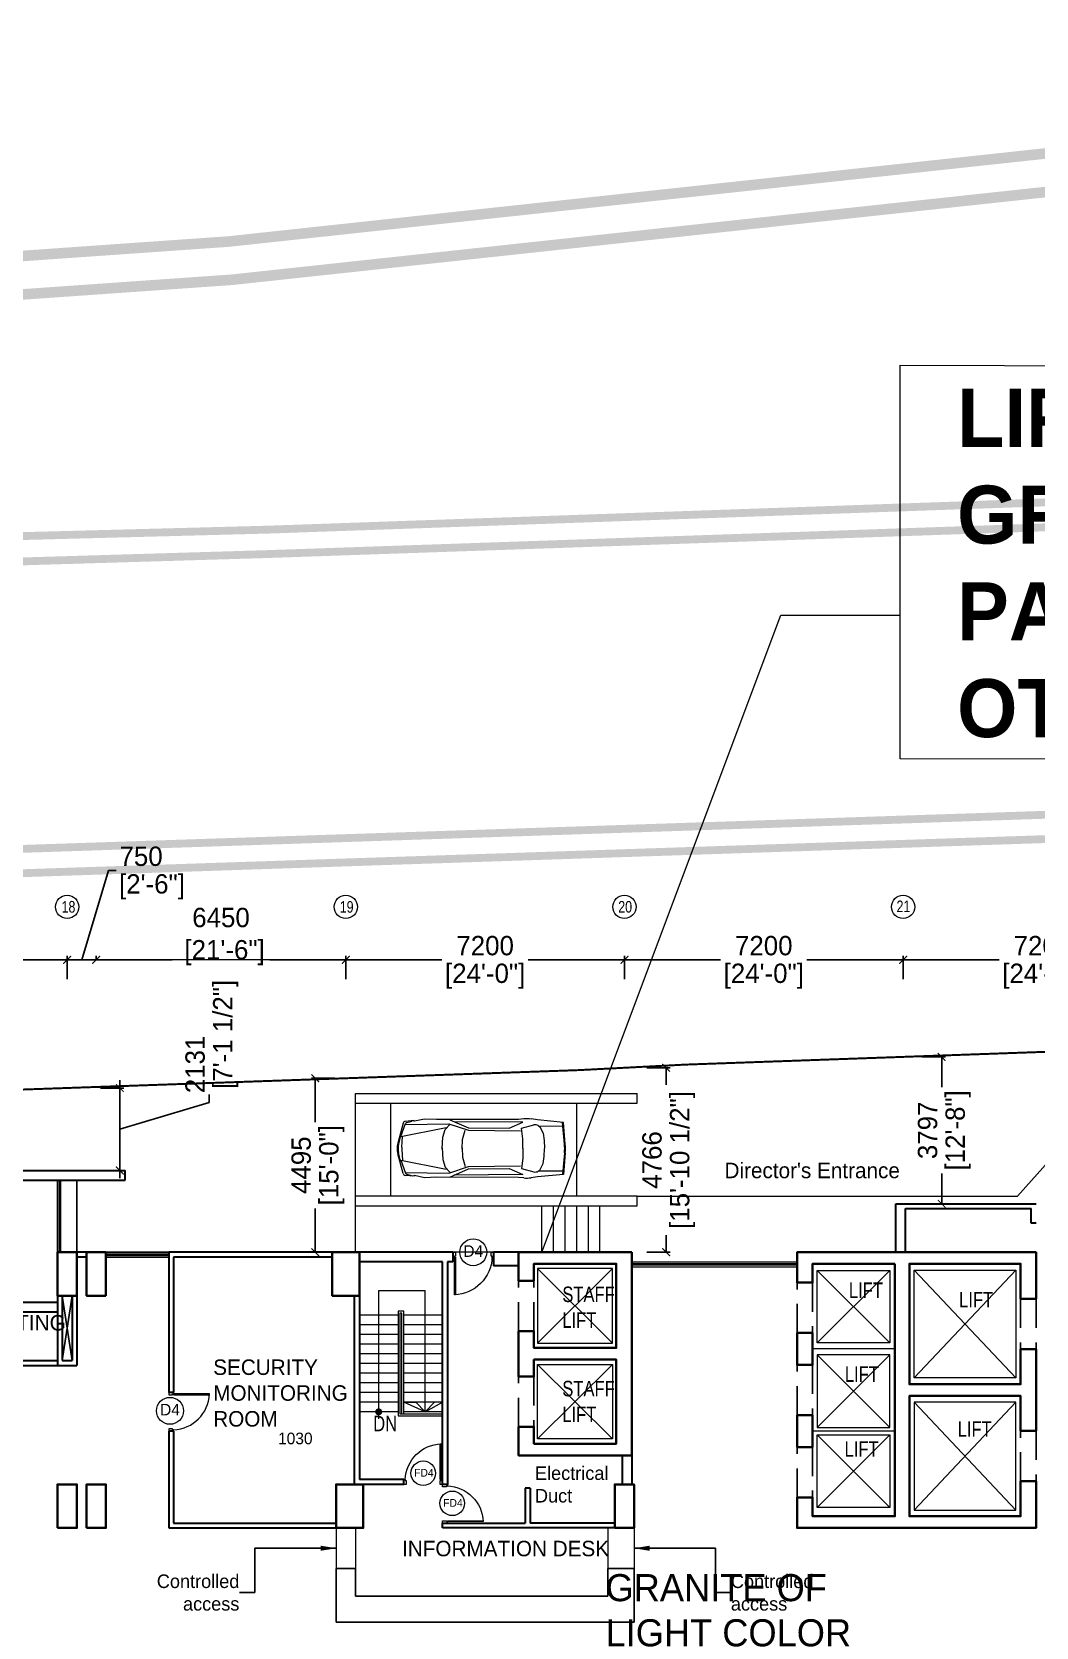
# Model space of a CAD drawing. Header units: millimetres. Extents: x 221017 to 6120115, y -1189702 to 83047459.
# Drawn here: x 3088234 to 3114182, y 64006 to 105226 of the extents above; entities that cross this region are included whole.
import ezdxf

# ---------------------------------------------------------------- set-up
doc = ezdxf.new("R2010")
doc.units = ezdxf.units.MM
doc.header["$LTSCALE"] = 150
doc.header["$MEASUREMENT"] = 0
doc.header["$PDMODE"] = 35
doc.header["$PDSIZE"] = -20
for name, pattern in [('BORDER', [1.75, 0.5, -0.25, 0.5, -0.25, 0, -0.25]), ('DASHED2', [0.375, 0.25, -0.125]), ('HIDDEN', [0.375, 0.25, -0.125])]:
    doc.linetypes.add(name, pattern=pattern)
doc.layers.get('0').update_dxf_attribs({"linetype": 'CONTINUOUS', "lineweight": 9})
doc.layers.get('DEFPOINTS').update_dxf_attribs({"linetype": 'HIDDEN'})
for name, color, linetype, lineweight in [('A_DOOR', 130, 'CONTINUOUS', 9), ('CAR', 32, 'CONTINUOUS', 9), ('CENTRE DIM', 5, 'CONTINUOUS', 9), ('CENTRE SYMBOL', 24, 'CONTINUOUS', 9), ('col new', 1, 'CONTINUOUS', 35), ('DIM', 7, 'CONTINUOUS', 13), ('Door Window Schedule', 173, 'CONTINUOUS', 9), ('Finishing Schedule', 44, 'CONTINUOUS', 9), ('line', 251, 'CONTINUOUS', 15), ('new column', 203, 'CONTINUOUS', 40), ('Notes', 240, 'CONTINUOUS', 9), ('railing', 22, 'CONTINUOUS', 13), ('Room Numbering', 253, 'CONTINUOUS', 9), ('sill', 250, 'CONTINUOUS', 15), ('stair', 212, 'CONTINUOUS', 15), ('WALL', 7, 'CONTINUOUS', 30), ('Wall_Low', 31, 'CONTINUOUS', 20)]:
    doc.layers.add(name, color=color, linetype=linetype, lineweight=lineweight)
for name, color, linetype in [('Above', 63, 'DASHED2'), ('FURNITURE', 20, 'CONTINUOUS'), ('GLASS PLAN', 160, 'CONTINUOUS'), ('grid text', 14, 'CONTINUOUS'), ('LOW WALL', 40, 'CONTINUOUS'), ('Propoerty Line', 3, 'BORDER'), ('ROAD', 1, 'CONTINUOUS'), ('TEXT', 7, 'CONTINUOUS')]:
    doc.layers.add(name, color=color, linetype=linetype)
doc.styles.get("Standard").update_dxf_attribs({"font": 'GOTHIC.TTF', "width": 0.8})
doc.styles.add('Text Layout', font='GOTHIC.TTF')
doc.dimstyles.new('scale 50mm NEW', dxfattribs={"dimscale": 0, "dimtxt": 500, "dimasz": 200, "dimexe": 100, "dimexo": 100, "dimgap": 100, "dimtad": 0, "dimdec": 0, "dimzin": 1, "dimdsep": 46, "dimtxsty": 'Text Layout', "dimblk": 'ARCHTICK', "dimcen": 0.09, "dimclrd": 256, "dimclre": 256, "dimadec": 0, "dimazin": 0, "dimtfac": 1, "dimtdec": 0, "dimtmove": 1, "dimatfit": 0, "dimfxl": 0, "dimtolj": 1, "dimtzin": 0, "dimarcsym": 0})

# ---------------------------------------------------------------- blocks, each defined once
blk = doc.blocks.new('_ARCHTICK')
at = {"color": 0, "linetype": 'ByBlock', "const_width": 0.15}
blk.add_lwpolyline([(-0.5, -0.5), (0.5, 0.5)], dxfattribs=at)
blk = doc.blocks.new('*D181')
at = {"layer": 'CENTRE DIM', "lineweight": -2, "transparency": 16777216}
for p, q in [((3081945, 80749), (3081945, 81349)), ((3081945, 81249), (3084428, 81249)), ((3089145, 81249), (3086661, 81249)), ((3089145, 80749), (3089145, 81349))]:
    blk.add_line(p, q, dxfattribs=at)
at = {"layer": 'DEFPOINTS', "color": 0, "transparency": 16777216}
for p in [(3089145, 81249), (3081945, 80424), (3089145, 80424)]:
    blk.add_point(p, dxfattribs=at)
at = {"layer": 'CENTRE DIM', "lineweight": -2, "transparency": 16777216, "xscale": 200, "yscale": 200, "zscale": 200, "rotation": 180}
blk.add_blockref('_ARCHTICK', (3081945, 81249), dxfattribs=at)
at = {"layer": 'CENTRE DIM', "lineweight": -2, "transparency": 16777216, "xscale": 200, "yscale": 200, "zscale": 200}
blk.add_blockref('_ARCHTICK', (3089145, 81249), dxfattribs=at)
at = {"layer": 'CENTRE DIM', "color": 0, "transparency": 16777216, "char_height": 500, "attachment_point": 5, "style": 'Text Layout'}
for s, insert in [('\\A1;7200', (3085545, 81612)), ('\\A1;[24\'-0"]', (3085545, 80825))]:
    blk.add_mtext(s, dxfattribs=dict(at, insert=insert))
blk = doc.blocks.new('*D182')
at = {"layer": 'CENTRE DIM', "lineweight": -2, "transparency": 16777216}
for p, q in [((3096345, 80749), (3096345, 81349)), ((3096345, 81249), (3098828, 81249)), ((3103545, 81249), (3101061, 81249)), ((3103545, 80749), (3103545, 81349))]:
    blk.add_line(p, q, dxfattribs=at)
at = {"layer": 'DEFPOINTS', "color": 0, "transparency": 16777216}
for p in [(3103545, 81249), (3096345, 80424), (3103545, 80424)]:
    blk.add_point(p, dxfattribs=at)
at = {"layer": 'CENTRE DIM', "lineweight": -2, "transparency": 16777216, "xscale": 200, "yscale": 200, "zscale": 200, "rotation": 180}
blk.add_blockref('_ARCHTICK', (3096345, 81249), dxfattribs=at)
at = {"layer": 'CENTRE DIM', "lineweight": -2, "transparency": 16777216, "xscale": 200, "yscale": 200, "zscale": 200}
blk.add_blockref('_ARCHTICK', (3103545, 81249), dxfattribs=at)
at = {"layer": 'CENTRE DIM', "color": 0, "transparency": 16777216, "char_height": 500, "attachment_point": 5, "style": 'Text Layout'}
for s, insert in [('\\A1;7200', (3099945, 81612)), ('\\A1;[24\'-0"]', (3099945, 80825))]:
    blk.add_mtext(s, dxfattribs=dict(at, insert=insert))
blk = doc.blocks.new('*D183')
at = {"layer": 'CENTRE DIM', "lineweight": -2, "transparency": 16777216}
for p, q in [((3103545, 80749), (3103545, 81349)), ((3103545, 81249), (3106028, 81249)), ((3110745, 81249), (3108261, 81249)), ((3110745, 80749), (3110745, 81349))]:
    blk.add_line(p, q, dxfattribs=at)
at = {"layer": 'DEFPOINTS', "color": 0, "transparency": 16777216}
for p in [(3110745, 81249), (3103545, 80424), (3110745, 79221)]:
    blk.add_point(p, dxfattribs=at)
at = {"layer": 'CENTRE DIM', "lineweight": -2, "transparency": 16777216, "xscale": 200, "yscale": 200, "zscale": 200, "rotation": 180}
blk.add_blockref('_ARCHTICK', (3103545, 81249), dxfattribs=at)
at = {"layer": 'CENTRE DIM', "lineweight": -2, "transparency": 16777216, "xscale": 200, "yscale": 200, "zscale": 200}
blk.add_blockref('_ARCHTICK', (3110745, 81249), dxfattribs=at)
at = {"layer": 'CENTRE DIM', "color": 0, "transparency": 16777216, "char_height": 500, "attachment_point": 5, "style": 'Text Layout'}
for s, insert in [('\\A1;7200', (3107145, 81612)), ('\\A1;[24\'-0"]', (3107145, 80825))]:
    blk.add_mtext(s, dxfattribs=dict(at, insert=insert))
blk = doc.blocks.new('*D217')
at = {"layer": 'DEFPOINTS', "color": 0, "ltscale": 0.5, "transparency": 16777216}
for p in [(3089145, 77936), (3090506, 77936), (3089145, 75805)]:
    blk.add_point(p, dxfattribs=at)
at = {"layer": 'DIM', "lineweight": -2, "ltscale": 0.5, "transparency": 16777216}
for p, q in [((3090006, 77936), (3090606, 77936)), ((3090506, 77936), (3090506, 78136)), ((3090506, 75805), (3090506, 77936)), ((3090506, 75805), (3090506, 77936)), ((3090506, 76871), (3092816, 77564)), ((3092816, 77564), (3092816, 77764)), ((3090006, 75805), (3090606, 75805)), ((3090506, 75805), (3090506, 75605))]:
    blk.add_line(p, q, dxfattribs=at)
at = {"layer": 'DIM', "lineweight": -2, "ltscale": 0.5, "transparency": 16777216, "xscale": 200, "yscale": 200, "zscale": 200}
for p, rotation in [((3090506, 77936), 270), ((3090506, 75805), 90)]:
    blk.add_blockref('_ARCHTICK', p, dxfattribs=dict(at, rotation=rotation))
at = {"layer": 'DIM', "color": 0, "ltscale": 0.5, "transparency": 16777216, "char_height": 500, "attachment_point": 5, "rotation": 90, "style": 'Text Layout'}
for s, insert in [('\\A1;[7\'-1 1/2"]', (3093240, 79322)), ('\\A1;2131', (3092453, 78546))]:
    blk.add_mtext(s, dxfattribs=dict(at, insert=insert))
blk = doc.blocks.new('CAR2')
for p, q in [((-87.4, 23.1), (-92.9, 3)), ((-91.4, 9.2), (-43.8, 18.8)), ((-89.6, 9.5), (-84.9, 22.8)), ((-76.3, 25.9), (-85.2, 25)), ((-85, 22), (-40.8, 22.6)), ((-83.7, 23.9), (-78.1, 25.4)), ((-76.1, 25), (-76.3, 25.9)), ((-65.7, 27.4), (-76, 25.2)), ((-53.4, 26.8), (-65.7, 27.4)), ((29.8, 27.1), (-53.4, 26.8)), ((-47.1, 8.9), (-44.6, 16.8)), ((-44.6, 16.8), (-39.5, 22.2)), ((-40.8, 22.6), (-21.1, 16.2)), ((-40, 26.7), (-21, 18.4)), ((34.4, 24.1), (-35.4, 24.7)), ((-21, 18.4), (20.4, 18)), ((20.4, 18), (34.4, 24.1)), ((35.3, 27.6), (29.8, 27.1)), ((33, 18), (45.5, 21.4)), ((34.1, 7.3), (33, 18)), ((49.3, 26.5), (42.7, 27.5)), ((75.5, 23.9), (49.3, 26.5)), ((49.7, 20.8), (51.5, 19.6)), ((51.1, 20.3), (74.8, 20.4)), ((51.1, 20.3), (54.8, 12.9)), ((76.6, 2), (74.7, 23.9)), ((77.4, 2), (75.5, 23.9)), ((-90.5, 9.3), (-92.1, 1.9)), ((-88.8, -1.2), (-88.1, 9.8)), ((-47.8, -3), (-47.1, 8.9)), ((-27.3, -2.9), (-26.9, 6.5)), ((-26.9, 6.5), (-24.4, 16.2)), ((-21.1, 16.2), (32, 15.4)), ((34.3, -2.7), (34.1, 7.3)), ((54.8, 12.9), (56.1, 5.6)), ((56.1, 5.6), (56.4, -2.2)), ((-87.4, -28), (-92.9, -7.9)), ((-90.5, -14.2), (-92.1, -6.7)), ((-91.4, -14), (-43.8, -23.6)), ((-89.6, -14.3), (-84.9, -27.6)), ((-88.8, -3.7), (-88.1, -14.7)), ((-47.8, -1.9), (-47.1, -13.8)), ((-47.1, -13.8), (-44.6, -21.6)), ((-27.3, -2), (-26.9, -11.4)), ((-26.9, -11.4), (-24.4, -21)), ((34.1, -12.2), (33, -22.8)), ((34.3, -2.1), (34.1, -12.2)), ((54.8, -17.7), (56.1, -10.5)), ((56.1, -10.5), (56.4, -2.7)), ((76.6, -6.8), (74.7, -28.7)), ((77.4, -6.8), (75.5, -28.8)), ((-76.3, -30.8), (-85.2, -29.9)), ((-85, -26.8), (-40.8, -27.5)), ((-83.7, -28.7), (-78.1, -30.3)), ((-76.1, -29.8), (-76.3, -30.8)), ((-65.7, -32.2), (-76, -30)), ((-53.4, -31.7), (-65.7, -32.2)), ((29.8, -31.9), (-53.4, -31.7)), ((-44.6, -21.6), (-39.5, -27)), ((-40.8, -27.5), (-21.1, -21)), ((-40, -31.6), (-21, -23.2)), ((34.4, -28.9), (-35.4, -29.5)), ((-21.1, -21), (32, -20.2)), ((-21, -23.2), (20.4, -22.8)), ((20.4, -22.8), (34.4, -28.9)), ((35.3, -32.5), (29.8, -31.9)), ((33, -22.8), (45.5, -26.3)), ((49.3, -31.4), (42.7, -32.3)), ((75.5, -28.8), (49.3, -31.4)), ((49.7, -25.6), (51.5, -24.5)), ((51.1, -25.1), (54.8, -17.7)), ((51.1, -25.1), (74.8, -25.2))]:
    blk.add_line(p, q)
for centre, radius, start, end in [((-85, 22.5), 2.57, 95.8102, 164.6615), ((-83.3, 22.2), 1.71, 105.4862, 160.7894), ((38.3, -3.1), 30.8, 81.9284, 95.6257), ((46.9, 16.5), 5.14, 56.2641, 105.5306), ((-73.1, -2.4), 20.5, 164.6615, 195.3385), ((-72, -2.4), 20.5, 167.9052, 192.0948), ((25.4, -2.4), 51.4, 355.0592, 4.9408), ((26.2, -2.4), 51.4, 355.0592, 4.9408), ((-68.3, -2.4), 20.5, 176.4735, 183.5265), ((-85, -27.3), 2.57, 195.3385, 264.1898), ((-83.3, -27.1), 1.71, 199.2106, 254.5138), ((38.3, -1.8), 30.8, 264.3743, 278.0716), ((46.9, -21.3), 5.14, 254.4694, 303.7359)]:
    blk.add_arc(centre, radius, start, end)
blk = doc.blocks.new('*U36')
at = {"layer": 'A_DOOR'}
blk.add_lwpolyline([(2.4, 42, 0.006179), (1.5, 42), (1.5, 5), (2.4, 5)], format="xyb", close=True, dxfattribs=at)
for points in [[(2.5, 4), (1.5, 4), (1.5, 5), (0, 5), (0, 0), (2.5, 0)], [(40, 5), (38.5, 5), (38.5, 4), (37.5, 4), (37.5, 0), (40, 0)]]:
    blk.add_lwpolyline(points, close=True, dxfattribs=at)
blk.add_arc((0.1, 3.6), 38.4, 2.0931, 87.9069, dxfattribs=at)
blk = doc.blocks.new('*D264')
at = {"layer": 'DEFPOINTS', "color": 0, "ltscale": 0.5, "transparency": 16777216}
for p in [(3095556, 78188), (3096345, 78188), (3096345, 73693)]:
    blk.add_point(p, dxfattribs=at)
at = {"layer": 'DIM', "lineweight": -2, "ltscale": 0.5, "transparency": 16777216}
for p, q in [((3096056, 78188), (3095456, 78188)), ((3095556, 78188), (3095556, 77057)), ((3095556, 73693), (3095556, 74824)), ((3096056, 73693), (3095456, 73693))]:
    blk.add_line(p, q, dxfattribs=at)
at = {"layer": 'DIM', "lineweight": -2, "ltscale": 0.5, "transparency": 16777216, "xscale": 200, "yscale": 200, "zscale": 200}
for p, rotation in [((3095556, 78188), 90), ((3095556, 73693), 270)]:
    blk.add_blockref('_ARCHTICK', p, dxfattribs=dict(at, rotation=rotation))
at = {"layer": 'DIM', "color": 0, "ltscale": 0.5, "transparency": 16777216, "char_height": 500, "attachment_point": 5, "rotation": 90, "style": 'Text Layout'}
for s, insert in [('\\A1;[15\'-0"]', (3095980, 75941)), ('\\A1;4495', (3095194, 75941))]:
    blk.add_mtext(s, dxfattribs=dict(at, insert=insert))
blk = doc.blocks.new('*D267')
at = {"layer": 'DEFPOINTS', "color": 0, "ltscale": 0.5, "transparency": 16777216}
for p in [(3103545, 78459), (3104622, 78459), (3103545, 73693)]:
    blk.add_point(p, dxfattribs=at)
at = {"layer": 'DIM', "lineweight": -2, "ltscale": 0.5, "transparency": 16777216}
for p, q in [((3104122, 78459), (3104722, 78459)), ((3104622, 78459), (3104622, 78020)), ((3104622, 73693), (3104622, 74133)), ((3104122, 73693), (3104722, 73693))]:
    blk.add_line(p, q, dxfattribs=at)
at = {"layer": 'DIM', "lineweight": -2, "ltscale": 0.5, "transparency": 16777216, "xscale": 200, "yscale": 200, "zscale": 200}
for p, rotation in [((3104622, 78459), 90), ((3104622, 73693), 270)]:
    blk.add_blockref('_ARCHTICK', p, dxfattribs=dict(at, rotation=rotation))
at = {"layer": 'DIM', "color": 0, "ltscale": 0.5, "transparency": 16777216, "char_height": 500, "attachment_point": 5, "rotation": 90, "style": 'Text Layout'}
for s, insert in [('\\A1;[15\'-10 1/2"]', (3105046, 76076)), ('\\A1;4766', (3104259, 76076))]:
    blk.add_mtext(s, dxfattribs=dict(at, insert=insert))
blk = doc.blocks.new('*D268')
at = {"layer": 'CENTRE DIM', "lineweight": -2, "transparency": 16777216}
for p, q in [((3110745, 80749), (3110745, 81349)), ((3110745, 81249), (3113228, 81249)), ((3117945, 81249), (3115461, 81249)), ((3117945, 80855), (3117945, 81349))]:
    blk.add_line(p, q, dxfattribs=at)
at = {"layer": 'DEFPOINTS', "color": 0, "transparency": 16777216}
for p in [(3117945, 81249), (3117945, 80755), (3110745, 79221)]:
    blk.add_point(p, dxfattribs=at)
at = {"layer": 'CENTRE DIM', "lineweight": -2, "transparency": 16777216, "xscale": 200, "yscale": 200, "zscale": 200, "rotation": 180}
blk.add_blockref('_ARCHTICK', (3110745, 81249), dxfattribs=at)
at = {"layer": 'CENTRE DIM', "lineweight": -2, "transparency": 16777216, "xscale": 200, "yscale": 200, "zscale": 200}
blk.add_blockref('_ARCHTICK', (3117945, 81249), dxfattribs=at)
at = {"layer": 'CENTRE DIM', "color": 0, "transparency": 16777216, "char_height": 500, "attachment_point": 5, "style": 'Text Layout'}
for s, insert in [('\\A1;7200', (3114345, 81612)), ('\\A1;[24\'-0"]', (3114345, 80825))]:
    blk.add_mtext(s, dxfattribs=dict(at, insert=insert))
blk = doc.blocks.new('*D269')
at = {"layer": 'DEFPOINTS', "color": 0, "ltscale": 0.5, "transparency": 16777216}
for p in [(3110745, 78740), (3111742, 78740), (3110745, 74943)]:
    blk.add_point(p, dxfattribs=at)
at = {"layer": 'DIM', "lineweight": -2, "ltscale": 0.5, "transparency": 16777216}
for p, q in [((3111242, 78740), (3111842, 78740)), ((3111742, 78740), (3111742, 77958)), ((3111742, 74943), (3111742, 75725)), ((3111242, 74943), (3111842, 74943))]:
    blk.add_line(p, q, dxfattribs=at)
at = {"layer": 'DIM', "lineweight": -2, "ltscale": 0.5, "transparency": 16777216, "xscale": 200, "yscale": 200, "zscale": 200}
for p, rotation in [((3111742, 78740), 90), ((3111742, 74943), 270)]:
    blk.add_blockref('_ARCHTICK', p, dxfattribs=dict(at, rotation=rotation))
at = {"layer": 'DIM', "color": 0, "ltscale": 0.5, "transparency": 16777216, "char_height": 500, "attachment_point": 5, "rotation": 90, "style": 'Text Layout'}
for s, insert in [('\\A1;3797', (3111380, 76842)), ('\\A1;[12\'-8"]', (3112166, 76842))]:
    blk.add_mtext(s, dxfattribs=dict(at, insert=insert))
blk = doc.blocks.new('FD 4')
at = {"layer": 'Door Window Schedule', "ltscale": 0.5}
blk.add_circle((2994814, 66489), 397, dxfattribs=at)
at = {"layer": 'Door Window Schedule', "ltscale": 0.5, "insert": (2994835, 66629), "char_height": 250, "width": 697.29, "attachment_point": 2}
blk.add_mtext('{\\W1;FD4}', dxfattribs=at)
blk = doc.blocks.new('D 4')
at = {"layer": 'Door Window Schedule', "ltscale": 0.5}
blk.add_circle((3005876, 66161), 348, dxfattribs=at)
at = {"layer": 'Door Window Schedule', "ltscale": 0.5, "insert": (3005877, 66341), "char_height": 300, "width": 871.62, "attachment_point": 2}
blk.add_mtext('{\\W1;D4}', dxfattribs=at)
blk = doc.blocks.new('*D890')
at = {"layer": 'CENTRE DIM', "lineweight": -2, "transparency": 16777216}
for p, q in [((3089895, 81249), (3089895, 81349)), ((3089895, 81249), (3091858, 81249)), ((3096345, 81249), (3094382, 81249)), ((3096345, 81249), (3096345, 81349))]:
    blk.add_line(p, q, dxfattribs=at)
at = {"layer": 'DEFPOINTS', "color": 0, "transparency": 16777216}
for p in [(3089895, 81249), (3096345, 81249), (3096345, 81249)]:
    blk.add_point(p, dxfattribs=at)
at = {"layer": 'CENTRE DIM', "lineweight": -2, "transparency": 16777216, "xscale": 200, "yscale": 200, "zscale": 200, "rotation": 180}
blk.add_blockref('_ARCHTICK', (3089895, 81249), dxfattribs=at)
at = {"layer": 'CENTRE DIM', "lineweight": -2, "transparency": 16777216, "xscale": 200, "yscale": 200, "zscale": 200}
blk.add_blockref('_ARCHTICK', (3096345, 81249), dxfattribs=at)
at = {"layer": 'CENTRE DIM', "color": 0, "transparency": 16777216, "insert": (3093120, 81850), "char_height": 500, "attachment_point": 5, "style": 'Text Layout'}
blk.add_mtext('\\A1;6450\\P [21\'-6"]', dxfattribs=at)
blk = doc.blocks.new('*D891')
at = {"layer": 'CENTRE DIM', "lineweight": -2, "transparency": 16777216}
for p, q in [((3089520, 81249), (3090213, 83559)), ((3090213, 83559), (3090413, 83559)), ((3089145, 81249), (3088945, 81249)), ((3089145, 81249), (3089145, 81349)), ((3089895, 81249), (3089145, 81249)), ((3089895, 81249), (3089145, 81249)), ((3089895, 81249), (3089895, 81349)), ((3089895, 81249), (3090095, 81249))]:
    blk.add_line(p, q, dxfattribs=at)
at = {"layer": 'DEFPOINTS', "color": 0, "transparency": 16777216}
for p in [(3089145, 81249), (3089145, 81249), (3089895, 81249)]:
    blk.add_point(p, dxfattribs=at)
at = {"layer": 'CENTRE DIM', "lineweight": -2, "transparency": 16777216, "xscale": 200, "yscale": 200, "zscale": 200}
blk.add_blockref('_ARCHTICK', (3089145, 81249), dxfattribs=at)
at = {"layer": 'CENTRE DIM', "lineweight": -2, "transparency": 16777216, "xscale": 200, "yscale": 200, "zscale": 200, "rotation": 180}
blk.add_blockref('_ARCHTICK', (3089895, 81249), dxfattribs=at)
at = {"layer": 'CENTRE DIM', "color": 0, "transparency": 16777216, "char_height": 500, "attachment_point": 5, "style": 'Text Layout'}
for s, insert in [('\\A1;750', (3091055, 83921)), ('\\A1;[2\'-6"]', (3091336, 83135))]:
    blk.add_mtext(s, dxfattribs=dict(at, insert=insert))

msp = doc.modelspace()

# ---------------------------------------------------------------- linework, layer by layer
at = {"ltscale": 0.5}
for p, q in [((3113699.2, 75143.2), (3117110.3, 78966.1)), ((3096594.8, 77792), (3103869.8, 77792)), ((3096594.8, 73693.2), (3096594.8, 77792)), ((3096594.8, 77542), (3103869.8, 77542)), ((3097512.3, 75143.2), (3097512.3, 77542)), ((3102312.3, 75143.2), (3102312.3, 77542)), ((3103869.8, 77542), (3103869.8, 77792)), ((3103869.8, 75143.2), (3096594.8, 75143.2)), ((3103869.8, 75143.2), (3113699.2, 75143.2)), ((3103869.8, 74893.2), (3103869.8, 75143.2)), ((3096594.8, 74893.2), (3103869.8, 74893.2)), ((3101412.3, 73693.2), (3101412.3, 74893.2)), ((3101712.3, 73693.2), (3101712.3, 74893.2)), ((3102012.3, 73693.2), (3102012.3, 74893.2)), ((3102312.3, 73693.2), (3102312.3, 74893.2)), ((3102612.3, 73693.2), (3102612.3, 74893.2)), ((3102912.3, 73693.2), (3102912.3, 74893.2)), ((3100162.3, 73693.2), (3099112.3, 73693.2)), ((3097194.8, 72700), (3098394.8, 72700)), ((3097194.8, 69384), (3097194.8, 72700)), ((3098394.8, 69568.2), (3098394.8, 72700))]:
    msp.add_line(p, q, dxfattribs=at)
for points in [[(3098394.8, 69568.2), (3097844.8, 69818.2), (3098151.3, 69818.2), (3098394.8, 69568.2)], [(3098394.8, 69568.2), (3098844.8, 69818.2), (3098638.2, 69818.2), (3098394.8, 69568.2)]]:
    msp.add_lwpolyline(points, dxfattribs=at)
at = {"ltscale": 0.5, "const_width": 90}
msp.add_lwpolyline([(3097149.8, 69568.2, 1), (3097239.8, 69568.2, 1)], format="xyb", close=True, dxfattribs=at)
at = {"layer": 'Above', "ltscale": 20}
for p, q in [((3100807.3, 71655.7), (3100807.3, 72955.7)), ((3101207.3, 71655.7), (3101207.3, 72955.7)), ((3108007.3, 71606.2), (3108007.3, 72906.2)), ((3108407.3, 72906.2), (3108407.3, 71606.2)), ((3113781.8, 72486.9), (3113781.8, 71186.9)), ((3114181.8, 72486.9), (3114181.8, 71186.9)), ((3108007.3, 69481.2), (3108007.3, 70781.2)), ((3108407.3, 70781.2), (3108407.3, 69481.2)), ((3100807.3, 69180.7), (3100807.3, 70480.7)), ((3101207.3, 70480.7), (3101207.3, 69180.7)), ((3113781.8, 67774.4), (3113781.8, 69074.4)), ((3114181.8, 69074.4), (3114181.8, 67774.4)), ((3108007.3, 67356.2), (3108007.3, 68656.2)), ((3108407.3, 68656.2), (3108407.3, 67356.2))]:
    msp.add_line(p, q, dxfattribs=at)
at = {"layer": 'CENTRE DIM'}
msp.add_line((3096344.8, 81249.4), (3089894.8, 81249.4), dxfattribs=at)
at = {"layer": 'CENTRE SYMBOL', "lineweight": 13}
for centre in [(3089144.8, 82616.8), (3096344.8, 82616.8), (3103544.8, 82616.8), (3110744.8, 82616.8)]:
    msp.add_circle(centre, 300, dxfattribs=at)
at = {"layer": 'col new', "linetype": 'Continuous', "ltscale": 0.5}
for points in [[(3089394.8, 72568.2), (3088894.8, 72568.2), (3088894.8, 73693.2), (3089394.8, 73693.2)], [(3090144.8, 72568.2), (3089644.8, 72568.2), (3089644.8, 73693.2), (3090144.8, 73693.2)], [(3096694.8, 72568.2), (3095994.8, 72568.2), (3095994.8, 73693.2), (3096694.8, 73693.2)], [(3088894.8, 66568.2), (3089394.8, 66568.2), (3089394.8, 67693.2), (3088894.8, 67693.2)], [(3089644.8, 66568.2), (3090144.8, 66568.2), (3090144.8, 67693.2), (3089644.8, 67693.2)], [(3096094.8, 66568.2), (3096794.8, 66568.2), (3096794.8, 67693.2), (3096094.8, 67693.2)], [(3103294.8, 66568.2), (3103794.8, 66568.2), (3103794.8, 67693.2), (3103294.8, 67693.2)]]:
    msp.add_lwpolyline(points, close=True, dxfattribs=at)
at = {"layer": 'Finishing Schedule', "ltscale": 0.5}
for p, q in [((3101412.3, 73693.2), (3107589.4, 90153.3)), ((3107589.4, 90153.3), (3110668, 90153.8))]:
    msp.add_line(p, q, dxfattribs=at)
msp.add_lwpolyline([(3110668, 96618.4), (3151090.7, 96488.1), (3151090.7, 86362.3), (3110668, 86444.1)], close=True, dxfattribs=at)
at = {"layer": 'FURNITURE', "ltscale": 0.5}
for p, q in [((3096594.8, 65518.2), (3096094.8, 65518.2)), ((3096094.8, 65518.2), (3096094.8, 64130.7)), ((3096594.8, 65518.2), (3096594.8, 64805.7)), ((3103119.8, 65518.2), (3103794.8, 65518.2)), ((3103119.8, 65518.2), (3103119.8, 64805.7)), ((3103794.8, 65518.2), (3103794.8, 64130.7)), ((3096594.8, 64805.7), (3103119.8, 64805.7)), ((3096094.8, 64130.7), (3103794.8, 64130.7))]:
    msp.add_line(p, q, dxfattribs=at)
at = {"layer": 'GLASS PLAN', "ltscale": 0.5}
for p, q in [((3088894.8, 73693.2), (3088894.8, 75555.2)), ((3088944.8, 73693.2), (3088944.8, 75555.2)), ((3088969.8, 73693.2), (3088969.8, 75555.2)), ((3089394.8, 73693.2), (3089394.8, 75555.2)), ((3091769.8, 73693.2), (3090144.8, 73693.2)), ((3091769.8, 73643.2), (3090144.8, 73643.2)), ((3091769.8, 73618.2), (3090144.8, 73618.2)), ((3091769.8, 73568.2), (3090144.8, 73568.2)), ((3103732.3, 73393.2), (3108007.3, 73393.2)), ((3103732.3, 73368.2), (3108007.3, 73368.2))]:
    msp.add_line(p, q, dxfattribs=at)
at = {"layer": 'line', "linetype": 'Continuous'}
for p, q in [((3101301, 73268.2), (3103238.5, 71343.2)), ((3101301, 71343.2), (3103238.5, 73268.2)), ((3108526.1, 73224.3), (3110401.1, 71349.3)), ((3108526.1, 71349.3), (3110401.1, 73224.3)), ((3113656.8, 73230.7), (3111032.3, 70443.2)), ((3113656.8, 70443.2), (3111032.3, 73230.7)), ((3110532.3, 71193.2), (3108407.3, 71193.2)), ((3108526.1, 69162), (3110401.1, 71037)), ((3108526.1, 71037), (3110401.1, 69162)), ((3101301, 68868.2), (3103238.5, 70793.2)), ((3101301, 70793.2), (3103238.5, 68868.2)), ((3113656.8, 69818.2), (3111032.3, 67030.7)), ((3113656.8, 67030.7), (3111032.3, 69818.2)), ((3110532.3, 69068.2), (3108407.3, 69068.2)), ((3108526.1, 68974.3), (3110401.1, 67099.3)), ((3108526.1, 67099.3), (3110401.1, 68974.3))]:
    msp.add_line(p, q, dxfattribs=at)
for points in [[(3101301, 73268.2), (3101301, 71343.2), (3103238.5, 71343.2), (3103238.5, 73268.2)], [(3108526.1, 73224.3), (3110401.1, 73224.3), (3110401.1, 71349.3), (3108526.1, 71349.3)], [(3113656.8, 73230.7), (3113656.8, 70443.2), (3111032.3, 70443.2), (3111032.3, 73230.7)], [(3108526.1, 69162), (3110401.1, 69162), (3110401.1, 71037), (3108526.1, 71037)], [(3101301, 68868.2), (3101301, 70793.2), (3103238.5, 70793.2), (3103238.5, 68868.2)], [(3113656.8, 67030.7), (3113656.8, 69818.2), (3111032.3, 69818.2), (3111032.3, 67030.7)], [(3108526.1, 68974.3), (3110401.1, 68974.3), (3110401.1, 67099.3), (3108526.1, 67099.3)]]:
    msp.add_lwpolyline(points, close=True, dxfattribs=at)
at = {"layer": 'LOW WALL', "ltscale": 0.5}
for p, q in [((3089019.8, 72568.2), (3089269.8, 70893.2)), ((3089269.8, 72568.2), (3089019.8, 70893.2))]:
    msp.add_line(p, q, dxfattribs=at)
at = {"layer": 'new column', "linetype": 'Continuous', "ltscale": 0.5}
for points in [[(3103732.3, 73693.2), (3100807.3, 73693.2), (3100807.3, 72955.7), (3101207.3, 72955.7), (3101207.3, 73393.2), (3103332.3, 73393.2), (3103332.3, 71218.2), (3101207.3, 71218.2), (3101207.3, 71655.7), (3100807.3, 71655.7), (3100807.3, 71655.7), (3100807.3, 70480.7), (3101207.3, 70480.7), (3101207.3, 70918.2), (3103332.3, 70918.2), (3103332.3, 68743.2), (3101207.3, 68743.2), (3101207.3, 69180.7), (3100807.3, 69180.7), (3100807.3, 68443.2), (3103732.3, 68443.2), (3103732.3, 73693.2)], [(3110532.3, 73393.2), (3110532.3, 66868.2), (3108407.3, 66868.2), (3108407.3, 67356.2), (3108007.3, 67356.2), (3108007.3, 66568.2), (3114181.8, 66568.2), (3114181.8, 67774.4), (3113781.8, 67774.4), (3113781.8, 66868.2), (3110907.3, 66868.2), (3110907.3, 69980.7), (3113781.8, 69980.7), (3113781.8, 69074.4), (3114181.8, 69074.4), (3114181.8, 71186.9), (3113781.8, 71186.9), (3113781.8, 70280.7), (3110907.3, 70280.7), (3110907.3, 73393.2), (3113781.8, 73393.2), (3113781.8, 72486.9), (3114181.8, 72486.9), (3114181.8, 73693.2), (3108007.3, 73693.2), (3108007.3, 72906.2), (3108407.3, 72906.2), (3108407.3, 73393.2), (3110532.3, 73393.2)]]:
    msp.add_lwpolyline(points, dxfattribs=at)
for points in [[(3108407.3, 71606.2), (3108007.3, 71606.2), (3108007.3, 70781.2), (3108407.3, 70781.2)], [(3108407.3, 69481.2), (3108007.3, 69481.2), (3108007.3, 68656.2), (3108407.3, 68656.2)]]:
    msp.add_lwpolyline(points, close=True, dxfattribs=at)
at = {"layer": 'Propoerty Line', "lineweight": 15, "const_width": 50.8}
msp.add_lwpolyline([(3161844.4, 78551.2), (3154667, 78700.2), (3148816.9, 78732), (3148830.2, 78216.8), (3146116.4, 78337.4), (3146034.5, 78606.9), (3143039.1, 78664.9), (3132365.2, 78646.2), (3126495.8, 78729.7), (3126538.3, 79315.4), (3119865.3, 79063.9), (3105125.3, 78540.9), (3102366, 78398.2), (3084940.7, 77789.6), (3072634.4, 77330.8), (3058171.4, 76920.2), (3045662.2, 76592.4), (3033919, 76434.7)], dxfattribs=at)
msp.add_lwpolyline([(3161844.4, 78551.2), (3154667, 78700.2), (3148816.9, 78732), (3148830.2, 78216.8), (3146116.4, 78337.4), (3146034.5, 78606.9), (3143039.1, 78664.9), (3132365.2, 78646.2), (3126495.8, 78729.7), (3126538.3, 79315.4), (3119865.3, 79063.9), (3105125.3, 78540.9), (3102366, 78398.2), (3084940.7, 77789.6), (3072634.4, 77330.8), (3058171.4, 76920.2), (3045662.2, 76592.4), (3033919, 76434.7)], dxfattribs=at)
at = {"layer": 'railing', "ltscale": 0.5}
for p, q in [((3097844.8, 72168.2), (3097694.8, 72168.2)), ((3097694.8, 72168.2), (3097694.8, 69468.2)), ((3097844.8, 69518.2), (3097844.8, 72168.2)), ((3097794.8, 72118.2), (3097744.8, 72118.2)), ((3097744.8, 72118.2), (3097744.8, 69518.2)), ((3097794.8, 69518.2), (3097794.8, 72118.2)), ((3097694.8, 69468.2), (3098844.8, 69468.2)), ((3097744.8, 69518.2), (3098844.8, 69518.2))]:
    msp.add_line(p, q, dxfattribs=at)
at = {"layer": 'ROAD', "lineweight": 15, "const_width": 274.3}
for points in [[(3138999.7, 105089.2), (3121939.4, 102895.1), (3093314.1, 99809.2), (3086138, 99306.4), (3085486.5, 103050.1)], [(3139126.2, 104106.1), (3122055.8, 101910.7), (3093401.9, 98821.7), (3085314.8, 98255), (3084708.1, 101741.2)]]:
    msp.add_lwpolyline(points, dxfattribs=at)
at = {"layer": 'ROAD', "color": 102, "lineweight": 15, "const_width": 203.2}
for points in [[(3190485.6, 95487.1), (3164324.1, 95438.1), (3132071.1, 93687.4), (3094345, 92365), (3070560, 91739.5), (3058385.5, 91401.6), (3046405.9, 91304.9), (3034359.4, 91067.1), (3022381.5, 91042.6), (3013935.7, 91210.6), (2999974.3, 91510.6), (2987164.7, 91734.8)], [(3199761.3, 95062.3), (3190538.2, 94934.5), (3164350.5, 94820.7), (3133966, 93096.8), (3094308.9, 91732.7)], [(3094308.9, 91732.7), (3070486, 91020.2), (3058374.6, 90737.8), (3046307.3, 90619.2), (3034302.4, 90367.8), (3022303, 90442.1), (3013996.1, 90582.3), (3000128.4, 90898.1), (2987118.1, 91201.1)], [(3200488.4, 87578.5), (3190456.7, 87373.9), (3166021.7, 87379), (3134796.9, 85675.7), (3082412.4, 83929.2), (3058546.2, 83337.5), (3034507.9, 83016.3), (3022545.6, 82969.9), (3010633.6, 83241.3), (2986509, 83802.4), (2973811.4, 84343.9), (2956172.5, 85054.2), (2941562.5, 86374.8), (2940044.5, 86481.8)], [(2941538.9, 85708), (2956093.8, 84428.3), (2973927.3, 83575.5), (2986635.7, 83209.9), (3010629, 82627.1), (3022545.6, 82371.7), (3034461.4, 82314.5), (3058521.5, 82716.1), (3082524, 83303.9), (3135035.2, 85055.3), (3166073.8, 86777.8), (3190482.6, 86694.7), (3200512.3, 86903.1)]]:
    msp.add_lwpolyline(points, dxfattribs=at)
at = {"layer": 'sill', "ltscale": 0.5}
for p, q in [((3103732.3, 73443.2), (3108007.3, 73443.2)), ((3103732.3, 73318.2), (3108007.3, 73318.2))]:
    msp.add_line(p, q, dxfattribs=at)
at = {"layer": 'stair', "ltscale": 0.5}
for p, q in [((3097694.8, 72068.2), (3096694.8, 72068.2)), ((3097694.8, 71818.2), (3096694.8, 71818.2)), ((3098844.8, 72068.2), (3097844.8, 72068.2)), ((3098844.8, 71818.2), (3097844.8, 71818.2)), ((3097694.8, 71568.2), (3096694.8, 71568.2)), ((3097694.8, 71318.2), (3096694.8, 71318.2)), ((3098844.8, 71568.2), (3097844.8, 71568.2)), ((3098844.8, 71318.2), (3097844.8, 71318.2)), ((3097694.8, 71068.2), (3096694.8, 71068.2)), ((3097694.8, 71068.2), (3096694.8, 71068.2)), ((3098844.8, 71068.2), (3097844.8, 71068.2)), ((3098844.8, 71068.2), (3097844.8, 71068.2)), ((3097694.8, 70818.2), (3096694.8, 70818.2)), ((3097694.8, 70568.2), (3096694.8, 70568.2)), ((3098844.8, 70818.2), (3097844.8, 70818.2)), ((3098844.8, 70568.2), (3097844.8, 70568.2)), ((3097694.8, 70318.2), (3096694.8, 70318.2)), ((3097694.8, 70318.2), (3096694.8, 70318.2)), ((3098844.8, 70318.2), (3097844.8, 70318.2)), ((3098844.8, 70318.2), (3097844.8, 70318.2)), ((3097694.8, 70068.2), (3096694.8, 70068.2)), ((3097694.8, 69818.2), (3096694.8, 69818.2)), ((3098844.8, 70068.2), (3097844.8, 70068.2)), ((3098844.8, 69818.2), (3097844.8, 69818.2)), ((3097694.8, 69568.2), (3096694.8, 69568.2)), ((3098844.8, 69568.2), (3097844.8, 69568.2))]:
    msp.add_line(p, q, dxfattribs=at)
at = {"layer": 'WALL', "ltscale": 0.5}
for p, q in [((3080944.8, 75805.2), (3090644.8, 75805.2)), ((3080944.8, 75555.2), (3090644.8, 75555.2)), ((3090644.8, 75555.2), (3090644.8, 75805.2)), ((3110557.3, 74943.2), (3114181.8, 74943.2)), ((3110557.3, 73693.2), (3110557.3, 74943.2)), ((3110807.3, 74818.2), (3114056.8, 74818.2)), ((3110807.3, 73693.2), (3110807.3, 74818.2)), ((3114056.8, 74443.2), (3114056.8, 74818.2)), ((3114181.8, 74443.2), (3114056.8, 74443.2)), ((3089644.8, 73693.2), (3089394.8, 73693.2)), ((3089644.8, 73568.2), (3089394.8, 73568.2)), ((3095994.8, 73693.2), (3091769.8, 73693.2)), ((3091769.8, 73693.2), (3091769.8, 70068.2)), ((3095994.8, 73568.2), (3091894.8, 73568.2)), ((3091894.8, 73568.2), (3091894.8, 70068.2)), ((3099112.3, 73693.2), (3096694.8, 73693.2)), ((3098844.8, 73443.2), (3096694.8, 73443.2)), ((3098844.8, 67693.2), (3098844.8, 73443.2)), ((3099112.3, 73443.2), (3098969.8, 73443.2)), ((3098969.8, 73443.2), (3098969.8, 67693.2)), ((3099112.3, 73693.2), (3099112.3, 73443.2)), ((3100807.3, 73693.2), (3100162.3, 73693.2)), ((3100162.3, 73693.2), (3100162.3, 73336.9)), ((3100807.3, 73336.9), (3100162.3, 73336.9)), ((3088894.8, 72568.2), (3088894.8, 70768.2)), ((3089019.8, 72568.2), (3089019.8, 70893.2)), ((3089269.8, 72568.2), (3089269.8, 70893.2)), ((3089394.8, 72568.2), (3089394.8, 70768.2)), ((3096569.8, 67693.2), (3096569.8, 72568.2)), ((3096694.8, 72568.2), (3096694.8, 67818.2)), ((3083194.8, 72405.2), (3088894.8, 72405.2)), ((3083194.8, 72155.2), (3088894.8, 72155.2)), ((3084644.8, 70768.2), (3089394.8, 70768.2)), ((3084769.8, 70893.2), (3088894.8, 70893.2)), ((3089019.8, 70893.2), (3089269.8, 70893.2)), ((3091894.8, 70068.2), (3091769.8, 70068.2)), ((3091769.8, 69068.2), (3091769.8, 66568.2)), ((3091894.8, 69068.2), (3091769.8, 69068.2)), ((3091894.8, 69068.2), (3091894.8, 66693.2)), ((3103482.3, 68443.2), (3103482.3, 67693.2)), ((3103732.3, 68443.2), (3103732.3, 67693.2)), ((3097844.8, 67693.2), (3096594.8, 67693.2)), ((3097844.8, 67818.2), (3096694.8, 67818.2)), ((3097844.8, 67693.2), (3097844.8, 67818.2)), ((3098969.8, 67693.2), (3098844.8, 67693.2)), ((3100982.3, 67593.2), (3100982.3, 66693.2)), ((3101107.3, 67593.2), (3100982.3, 67593.2)), ((3101107.3, 67593.2), (3101107.3, 66693.2)), ((3091769.8, 66568.2), (3096094.8, 66568.2)), ((3091894.8, 66693.2), (3096094.8, 66693.2)), ((3098844.8, 66693.2), (3100982.3, 66693.2)), ((3098844.8, 66568.2), (3098844.8, 66693.2)), ((3103294.8, 66568.2), (3098844.8, 66568.2)), ((3103294.8, 66693.2), (3101107.3, 66693.2))]:
    msp.add_line(p, q, dxfattribs=at)
at = {"layer": 'WALL'}
msp.add_line((3080944.8, 75555.2), (3090644.8, 75555.2), dxfattribs=at)
at = {"layer": 'Wall_Low', "ltscale": 0.5}
for p, q in [((3096094.8, 66568.2), (3096094.8, 65518.2)), ((3096594.8, 66568.2), (3096594.8, 65518.2)), ((3103119.8, 66568.2), (3103119.8, 65518.2)), ((3103794.8, 66568.2), (3103794.8, 65518.2))]:
    msp.add_line(p, q, dxfattribs=at)

# ---------------------------------------------------------------- block references
at = {"layer": 'A_DOOR'}
for p, xscale, yscale, zscale, rotation in [((3099112.3, 73693.2), -26.25, 26.24999999998545, 26.25, 180), ((3091769.8, 70068.2), 25, 25, 25, 270), ((3098844.8, 66693.2), -25, 25, 25, 270)]:
    msp.add_blockref('*U36', p, dxfattribs=dict(at, xscale=xscale, yscale=yscale, zscale=zscale, rotation=rotation))
at = {"layer": 'CAR', "xscale": 25.42568710353225, "yscale": 25.42568710353225, "zscale": 25.42568710353225}
msp.add_blockref('CAR2', (3100047.9, 76437.4), dxfattribs=at)
at = {"layer": 'Door Window Schedule'}
for p in [(93761.4, 7531.9), (85924.2, 3433.6)]:
    msp.add_blockref('D 4', p, dxfattribs=at)
at = {"layer": 'Door Window Schedule', "xscale": 0.8, "yscale": 0.8, "zscale": 0.8}
for p in [(702493.7, 14791.1), (703244.9, 14012.6)]:
    msp.add_blockref('FD 4', p, dxfattribs=at)
at = {"layer": 'WALL', "ltscale": 0.5, "xscale": -25, "yscale": 25, "zscale": 25}
msp.add_blockref('*U36', (3098844.8, 67693.2), dxfattribs=at)

# ---------------------------------------------------------------- texts
at = {"layer": 'Finishing Schedule', "ltscale": 0.5, "attachment_point": 1}
for s, insert, char_height, width in [('{\\fCentury Gothic|b1|i0|c0|p34;\\W1;LIFT WALL: DESIGNED GRANITE IN \\PGROUND TO 4TH FLOOR, CABIN FLOOR,\\PPAYING BED FLOORS. MARBLE IN \\POTHER FLOORS. }', (3112140.1, 96003.4), 1500, 58320.582), ('{\\W1;GRANITE OF LIGHT COLOR}', (3103056.2, 65375), 700, 6463.084)]:
    msp.add_mtext(s, dxfattribs=dict(at, insert=insert, char_height=char_height, width=width))
at = {"layer": 'grid text', "lineweight": 13, "char_height": 300, "attachment_point": 1}
for s, insert in [('18', (3089000.3, 82768.7)), ('19', (3096188.6, 82766.1)), ('20', (3103384.9, 82768.6)), ('21', (3110575.7, 82779.9))]:
    msp.add_mtext(s, dxfattribs=dict(at, insert=insert))
at = {"layer": 'Notes', "ltscale": 0.5, "char_height": 350, "style": 'Text Layout'}
for insert, attachment_point in [((3093594.7, 64895.9), 6), ((3106294.9, 64895.9), 4)]:
    msp.add_mtext('Controlled \\Paccess', dxfattribs=dict(at, insert=insert, attachment_point=attachment_point))
at = {"layer": 'Room Numbering', "ltscale": 0.5, "insert": (3095040, 69030.6), "char_height": 300, "width": 4242.713, "attachment_point": 2}
msp.add_mtext('{\\W1;1030}', dxfattribs=at)
at = {"layer": 'TEXT', "ltscale": 0.5, "attachment_point": 1}
for s, insert, char_height, width in [("{\\W1;Director's Entrance}", (3106130.7, 76005.4), 400, 4955.753), ('STAFF LIFT', (3101939, 72804.9), 400, 935.974), ('LIFT', (3109344.4, 72911.4), 400, 317.308), ('LIFT', (3112192.8, 72668.2), 400, 317.308), ('{\\W1;FIRE FIGHTING\\PDUCT}', (3085185.1, 72069.9), 400, 4242.241), ('{\\W1;SECURITY MONITORING ROOM}', (3092918.7, 70921.3), 400, 5144.818), ('LIFT', (3109239.8, 70743.3), 400, 317.308), ('STAFF LIFT', (3101939, 70368.9), 400, 935.974), ('DN', (3097052.8, 69465.8), 400, 706.231), ('LIFT', (3112155.5, 69323.1), 400, 317.308), ('LIFT', (3109233, 68807.6), 400, 317.308), ('{\\W1;Electrical\\PDuct}', (3101232.6, 68158.2), 350, 4242.241), ('{\\W1;INFORMATION DESK}', (3097798, 66235.7), 400, 5144.818)]:
    msp.add_mtext(s, dxfattribs=dict(at, insert=insert, char_height=char_height, width=width))

# ---------------------------------------------------------------- dimensions: what is measured, and where the dimension line sits
at = {"layer": 'CENTRE DIM'}
dim = msp.add_aligned_dim(p1=(3089894.8, 81249.4), p2=(3089144.8, 81249.4), distance=0, dimstyle='scale 50mm NEW', override={"dimscale": 1, "dimpost": '\\X'}, dxfattribs=at)
dim.commit()
dim.dimension.update_dxf_attribs({"geometry": '*D891', "text_midpoint": (3090512.6, 83558.9)})
dim = msp.add_linear_dim(base=(3096344.8, 81249.4), p1=(3089894.8, 81249.4), p2=(3096344.8, 81249.4), angle=0, dimstyle='scale 50mm NEW', override={"dimscale": 1, "dimpost": '\\X'}, dxfattribs=at)
dim.commit()
dim.dimension.update_dxf_attribs({"geometry": '*D890', "text_midpoint": (3093119.8, 81850.3), "dimtype": 161})
for base, p1, p2, picture, middle in [((3089144.8, 81249.4), (3081944.8, 80424.5), (3089144.8, 80424.5), '*D181', (3085544.8, 81249.4)), ((3103544.8, 81249.4), (3096344.8, 80424.5), (3103544.8, 80424.5), '*D182', (3099944.8, 81249.4)), ((3110744.8, 81249.4), (3103544.8, 80424.5), (3110744.8, 79221.4), '*D183', (3107144.8, 81249.4)), ((3117944.8, 81249.4), (3110744.8, 79221.4), (3117944.8, 80754.9), '*D268', (3114344.8, 81249.4))]:
    dim = msp.add_linear_dim(base=base, p1=p1, p2=p2, dimstyle='scale 50mm NEW', override={"dimscale": 1, "dimpost": '\\X'}, dxfattribs=at)
    dim.commit()
    dim.dimension.update_dxf_attribs({"geometry": picture, "text_midpoint": middle})
at = {"layer": 'DIM', "ltscale": 0.5}
for base, p1, p2, picture, middle in [((3090506.4, 77936.4), (3089144.8, 75805.2), (3089144.8, 77936.4), '*D217', (3092815.9, 77863.7)), ((3111742.5, 78740.3), (3110744.8, 74943.2), (3110744.8, 78740.3), '*D269', (3111742.5, 76841.7)), ((3104622, 78459.1), (3103544.8, 73693.2), (3103544.8, 78459.1), '*D267', (3104622, 76076.2)), ((3095556.4, 78187.9), (3096344.8, 73693.2), (3096344.8, 78187.9), '*D264', (3095556.4, 75940.5))]:
    dim = msp.add_linear_dim(base=base, p1=p1, p2=p2, angle=90, dimstyle='scale 50mm NEW', override={"dimscale": 1, "dimpost": '\\X'}, dxfattribs=at)
    dim.commit()
    dim.dimension.update_dxf_attribs({"geometry": picture, "text_midpoint": middle})

# ---------------------------------------------------------------- leaders
at = {"layer": 'Notes', "ltscale": 0.5, "annotation_type": 0, "has_hookline": 1, "text_width": 2424.1}
for points, hookline_direction in [([(3096094.8, 66043.2), (3093992, 66043.2), (3093994.7, 64895.9), (3093594.7, 64895.9)], 1), ([(3103794.8, 66043.2), (3105897.5, 66043.2), (3105894.9, 64895.9), (3106294.9, 64895.9)], 0)]:
    msp.add_leader(points, dimstyle='scale 50mm NEW', override={"dimscale": 1, "dimasz": 400, "dimfxl": 0.18}, dxfattribs=dict(at, hookline_direction=hookline_direction))

doc.saveas('drawing.dxf')
